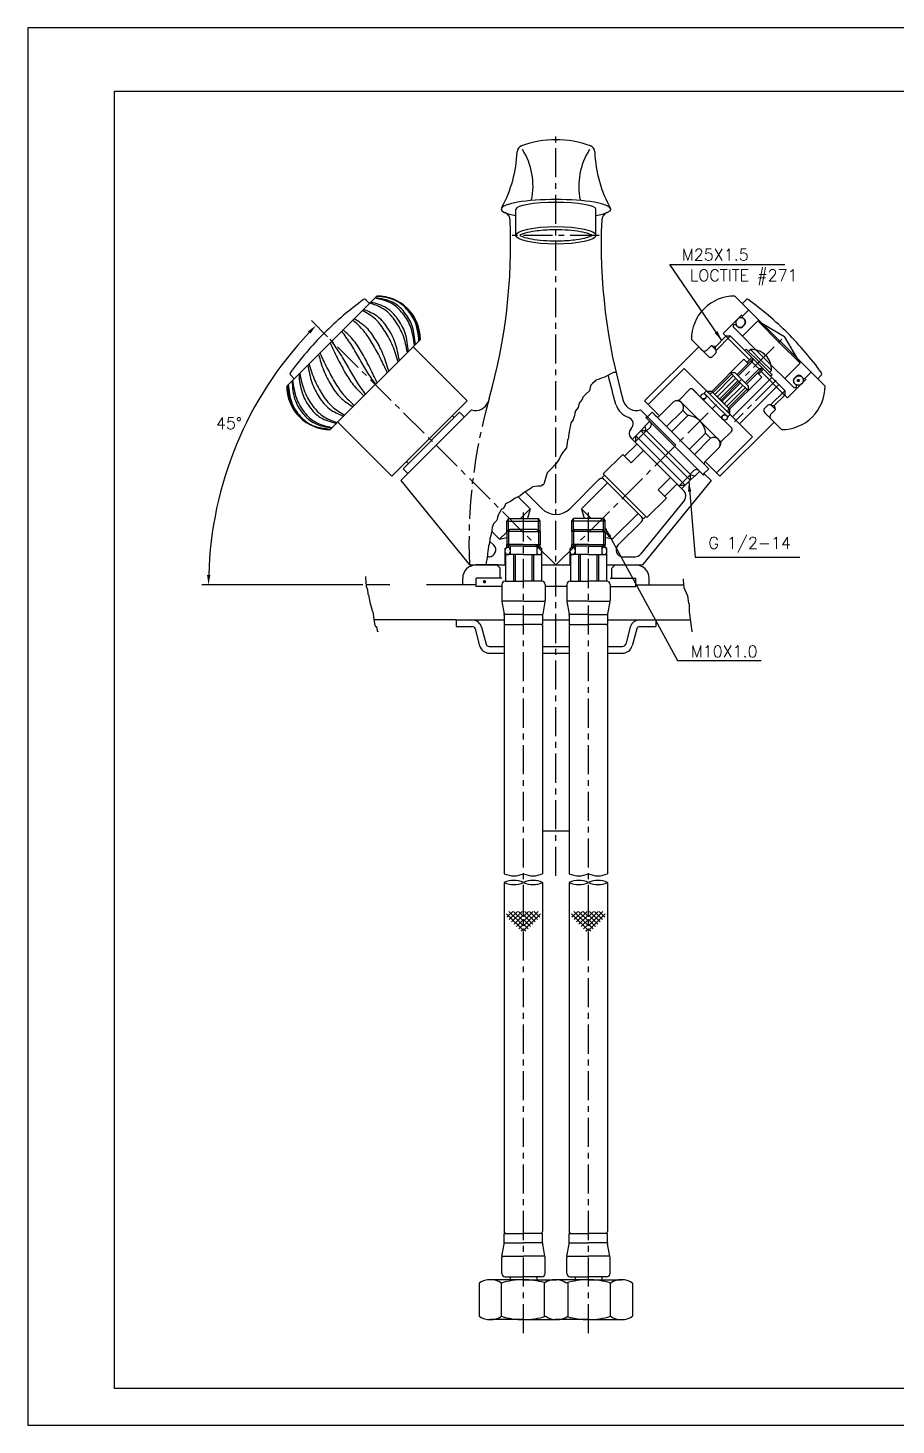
# Model space of a CAD drawing. Extents: x -3878 to -3284, y -1718 to -1298.
# Drawn here: x -3877.8 to -3617.1, y -1717.8 to -1297.8 of the extents above; entities that cross this region are included whole.
import ezdxf
from ezdxf.enums import TextEntityAlignment as Align

# ---------------------------------------------------------------- set-up
doc = ezdxf.new("R2010")
doc.units = 0
doc.header["$LTSCALE"] = 7
doc.linetypes.add('CENTER', pattern=[2, 1.25, -0.25, 0.25, -0.25])
doc.layers.get('0').update_dxf_attribs({"color": 2, "linetype": 'CONTINUOUS'})
for name, color, linetype in [('CL', 1, 'CENTER'), ('D', 2, 'CONTINUOUS'), ('DWG', 7, 'CONTINUOUS'), ('TXT', 4, 'CONTINUOUS')]:
    doc.layers.add(name, color=color, linetype=linetype)
doc.styles.add('GHS', font='ROMANS.shx', dxfattribs={"bigfont": 'GHS.shx'})
doc.styles.add('ROMANS', font='romans', dxfattribs={"bigfont": 'GHS.shx'})
doc.dimstyles.get("Standard").update_dxf_attribs({"dimtxt": 0.18, "dimasz": 0.18, "dimexe": 0.18, "dimexo": 0.0625, "dimgap": 0.09, "dimtad": 0, "dimtih": 1, "dimtoh": 1, "dimdec": 4, "dimzin": 0, "dimdsep": 46, "dimtxsty": 'Standard', "dimcen": 0.09, "dimadec": 0, "dimazin": 0, "dimtfac": 1, "dimtdec": 4, "dimtofl": 0, "dimtmove": 0, "dimatfit": 3, "dimfxl": 0, "dimtolj": 1, "dimtzin": 0, "dimarcsym": 0})

# ---------------------------------------------------------------- blocks, each defined once
blk = doc.blocks.new('BORDER')
for p, q in [((1, 1), (0, 1)), ((0, 1), (0, 0)), ((0, 0), (1, 0))]:
    blk.add_line(p, q)

msp = doc.modelspace()

# ---------------------------------------------------------------- linework, layer by layer
for p, q in [((-3667.53, -1391.12), (-3661.1, -1397.55)), ((-3666.76, -1390.48), (-3650.49, -1406.74)), ((-3657.56, -1401.09), (-3651.13, -1407.52))]:
    msp.add_line(p, q)
at = {"color": 1}
for p, q in [((-3663.26, -1390.38), (-3663.12, -1390.38)), ((-3652.19, -1405.05), (-3652.19, -1404.91))]:
    msp.add_line(p, q, dxfattribs=at)
at = {"color": 2}
for p, q in [((-3734.06, -1564.04), (-3728.98, -1569.12)), ((-3733.94, -1565.09), (-3732.19, -1563.34)), ((-3733.35, -1563.34), (-3728.98, -1567.71)), ((-3733.23, -1565.8), (-3730.78, -1563.34)), ((-3732.53, -1566.5), (-3729.36, -1563.34)), ((-3731.94, -1563.34), (-3728.98, -1566.29)), ((-3731.82, -1567.21), (-3728.98, -1564.37)), ((-3731.11, -1567.92), (-3728.98, -1565.79)), ((-3730.52, -1563.34), (-3728.98, -1564.88)), ((-3729.11, -1563.34), (-3728.98, -1563.47)), ((-3728.85, -1563.34), (-3728.98, -1563.47)), ((-3726.03, -1563.34), (-3728.98, -1566.29)), ((-3727.44, -1563.34), (-3728.98, -1564.88)), ((-3724.61, -1563.34), (-3728.98, -1567.71)), ((-3723.9, -1564.04), (-3728.98, -1569.12)), ((-3726.15, -1567.21), (-3728.98, -1564.37)), ((-3726.85, -1567.92), (-3728.98, -1565.79)), ((-3725.44, -1566.5), (-3728.6, -1563.34)), ((-3724.73, -1565.8), (-3727.19, -1563.34)), ((-3724.02, -1565.09), (-3725.78, -1563.34)), ((-3714.56, -1564.04), (-3709.48, -1569.12)), ((-3714.44, -1565.09), (-3712.69, -1563.34)), ((-3713.85, -1563.34), (-3709.48, -1567.71)), ((-3713.73, -1565.8), (-3711.28, -1563.34)), ((-3713.03, -1566.5), (-3709.86, -1563.34)), ((-3712.44, -1563.34), (-3709.48, -1566.29)), ((-3712.32, -1567.21), (-3709.48, -1564.37)), ((-3711.61, -1567.92), (-3709.48, -1565.79)), ((-3711.02, -1563.34), (-3709.48, -1564.88)), ((-3709.61, -1563.34), (-3709.48, -1563.47)), ((-3709.35, -1563.34), (-3709.48, -1563.47)), ((-3706.53, -1563.34), (-3709.48, -1566.29)), ((-3707.94, -1563.34), (-3709.48, -1564.88)), ((-3705.11, -1563.34), (-3709.48, -1567.71)), ((-3704.4, -1564.04), (-3709.48, -1569.12)), ((-3706.65, -1567.21), (-3709.48, -1564.37)), ((-3707.35, -1567.92), (-3709.48, -1565.79)), ((-3705.94, -1566.5), (-3709.1, -1563.34)), ((-3705.23, -1565.8), (-3707.69, -1563.34)), ((-3704.52, -1565.09), (-3706.28, -1563.34)), ((-3730.41, -1568.62), (-3728.98, -1567.2)), ((-3729.7, -1569.33), (-3728.98, -1568.62)), ((-3728.99, -1570.04), (-3728.98, -1570.03)), ((-3727.56, -1568.62), (-3728.98, -1567.2)), ((-3728.27, -1569.33), (-3728.98, -1568.62)), ((-3728.97, -1570.04), (-3728.98, -1570.03)), ((-3710.91, -1568.62), (-3709.48, -1567.2)), ((-3710.2, -1569.33), (-3709.48, -1568.62)), ((-3709.49, -1570.04), (-3709.48, -1570.03)), ((-3708.06, -1568.62), (-3709.48, -1567.2)), ((-3708.77, -1569.33), (-3709.48, -1568.62)), ((-3709.47, -1570.04), (-3709.48, -1570.03))]:
    msp.add_line(p, q, dxfattribs=at)
at = {"color": 7, "linetype": 'Continuous'}
for p, q in [((-3735.62, -1685.08), (-3735.62, -1675.08)), ((-3702.84, -1685.08), (-3702.84, -1675.08))]:
    msp.add_line(p, q, dxfattribs=at)
at = {"color": 2, "linetype": 'Continuous'}
for centre, start, end in [((-3731.86, -1545.87), 244.9506, 295.0494), ((-3726.11, -1545.87), 244.9506, 295.0494), ((-3712.36, -1545.87), 244.9506, 295.0494), ((-3706.61, -1545.87), 244.9506, 295.0494), ((-3731.86, -1560.82), 64.9506, 115.0494), ((-3731.86, -1548.52), 244.9506, 295.0494), ((-3726.11, -1560.82), 64.9506, 115.0494), ((-3726.11, -1548.52), 244.9506, 295.0494), ((-3712.36, -1560.82), 64.9506, 115.0494), ((-3712.36, -1548.52), 244.9506, 295.0494), ((-3706.61, -1560.82), 64.9506, 115.0494), ((-3706.61, -1548.52), 244.9506, 295.0494)]:
    msp.add_arc(centre, 6.79, start, end, dxfattribs=at)
at = {"color": 7, "linetype": 'Continuous'}
for centre, radius, start, end in [((-3738.94, -1680.09), 6.01, 56.4726, 123.5274), ((-3728.98, -1696.62), 22.54, 90, 107.1302), ((-3728.98, -1696.62), 22.54, 73.9799, 90), ((-3719.44, -1680.09), 6.01, 56.4726, 123.5274), ((-3709.48, -1696.62), 22.54, 90, 107.1302), ((-3709.48, -1696.62), 22.54, 72.8698, 90), ((-3699.52, -1680.09), 6.01, 56.4726, 123.5274), ((-3738.94, -1680.07), 6.01, 236.4726, 303.5274), ((-3728.98, -1663.54), 22.54, 252.8698, 270), ((-3728.98, -1663.54), 22.54, 270, 287.1302), ((-3719.02, -1680.07), 6.01, 236.4726, 303.5274), ((-3709.48, -1663.54), 22.54, 253.9799, 270), ((-3709.48, -1663.54), 22.54, 270, 287.1302), ((-3699.52, -1680.07), 6.01, 236.4726, 303.5274)]:
    msp.add_arc(centre, radius, start, end, dxfattribs=at)
at = {"layer": 'CL'}
for p, q in [((-3719.23, -1552.68), (-3719.23, -1330.11)), ((-3706.25, -1360.12), (-3732.34, -1360.12)), ((-3719.23, -1459.22), (-3787.12, -1391.33)), ((-3719.23, -1459.22), (-3651.34, -1391.33)), ((-3653.04, -1403.64), (-3665.6, -1416.2)), ((-3693.73, -1418.87), (-3692.49, -1417.63)), ((-3696.31, -1421.45), (-3695.22, -1420.35)), ((-3681.46, -1436.3), (-3680.37, -1435.2)), ((-3678.88, -1433.72), (-3677.64, -1432.48)), ((-3728.98, -1690.15), (-3728.98, -1442.9)), ((-3709.48, -1690.15), (-3709.48, -1442.9)), ((-3733.98, -1449.16), (-3733.98, -1446.08)), ((-3723.98, -1449.16), (-3723.98, -1446.08)), ((-3714.48, -1449.16), (-3714.48, -1446.08)), ((-3704.48, -1449.16), (-3704.48, -1446.08)), ((-3733.98, -1453.93), (-3733.98, -1453.08)), ((-3723.98, -1453.93), (-3723.98, -1453.08)), ((-3714.48, -1453.93), (-3714.48, -1453.08)), ((-3704.48, -1453.93), (-3704.48, -1453.08))]:
    msp.add_line(p, q, dxfattribs=at)
msp.add_arc((-3585.36, -1452.8), 160, 164.1603, 182.2997, dxfattribs=at)
at = {"layer": 'D'}
for p, q in [((-3787.83, -1390.62), (-3792.68, -1385.77)), ((-3666.9, -1390.48), (-3671.13, -1394.71)), ((-3660.3, -1398.16), (-3664.49, -1402.36)), ((-3660.04, -1397.2), (-3660.3, -1398.16)), ((-3672.02, -1407.41), (-3666.44, -1401.83)), ((-3671.52, -1407.92), (-3665.94, -1402.33)), ((-3658.18, -1400.28), (-3662.37, -1404.48)), ((-3657.21, -1400.03), (-3658.18, -1400.28)), ((-3670.82, -1408.62), (-3665.23, -1403.04)), ((-3670.06, -1409.38), (-3664.48, -1403.79)), ((-3669.39, -1410.05), (-3663.81, -1404.46)), ((-3668.64, -1410.8), (-3663.05, -1405.22)), ((-3667.93, -1411.51), (-3662.35, -1405.92)), ((-3667.43, -1412.01), (-3661.84, -1406.42)), ((-3650.49, -1406.88), (-3654.72, -1411.12)), ((-3695.22, -1421.98), (-3692.11, -1418.87)), ((-3682, -1435.2), (-3678.88, -1432.09)), ((-3733.48, -1445.22), (-3733.98, -1446.08)), ((-3733.48, -1448.87), (-3733.48, -1453.33)), ((-3723.98, -1446.08), (-3724.48, -1445.22)), ((-3724.48, -1448.87), (-3724.48, -1453.33)), ((-3714.48, -1446.08), (-3713.98, -1445.22)), ((-3713.98, -1448.87), (-3713.98, -1453.33)), ((-3704.98, -1445.22), (-3704.48, -1446.08)), ((-3704.98, -1448.87), (-3704.98, -1453.33)), ((-3777.28, -1465.22), (-3825.59, -1465.22)), ((-3769.1, -1465.22), (-3776.28, -1465.22)), ((-3747.23, -1465.22), (-3758.12, -1465.22)), ((-3691.23, -1465.22), (-3680.88, -1465.22)), ((-3749.23, -1475.72), (-3773.93, -1475.72)), ((-3689.23, -1475.72), (-3678.87, -1475.72))]:
    msp.add_line(p, q, dxfattribs=at)
for points in [[(-3701.2, -1401.31), (-3701.92, -1401.4), (-3704.82, -1402.85), (-3705.55, -1403.1), (-3706.28, -1403.34), (-3706.52, -1403.46), (-3707.24, -1403.7), (-3707.49, -1403.94), (-3708.21, -1404.67), (-3708.45, -1404.91), (-3708.7, -1405.15), (-3708.94, -1405.88), (-3709.18, -1406.84), (-3710.15, -1407.81), (-3711.12, -1408.78), (-3711.36, -1409.51), (-3712.09, -1410.23), (-3712.33, -1410.96), (-3712.57, -1411.92), (-3713.3, -1412.89), (-3713.54, -1413.62), (-3713.66, -1414.34), (-3713.78, -1414.58), (-3713.9, -1415.31), (-3714.02, -1415.43), (-3714.02, -1415.55), (-3714.75, -1416.52), (-3714.99, -1417.73), (-3715.11, -1418.46), (-3715.23, -1419.42), (-3715.35, -1419.66), (-3715.47, -1420.63), (-3715.59, -1421.36), (-3715.72, -1421.6), (-3715.84, -1422.57), (-3716.08, -1424.02), (-3716.81, -1424.99), (-3717.53, -1425.95), (-3718.26, -1427.41), (-3719.23, -1428.86), (-3720.68, -1430.31), (-3721.89, -1431.52), (-3722.13, -1432.48), (-3722.37, -1433.21), (-3722.61, -1433.94), (-3722.86, -1434.9), (-3723.1, -1435.15), (-3723.34, -1435.15), (-3723.58, -1435.39), (-3723.82, -1435.51), (-3724.79, -1435.51), (-3725.52, -1435.63), (-3726.24, -1435.75), (-3726.37, -1435.87), (-3726.61, -1435.99), (-3727.58, -1436.72), (-3728.79, -1437.44), (-3730, -1438.41), (-3731.45, -1439.14), (-3732.9, -1440.1), (-3734.35, -1440.83), (-3734.59, -1441.56), (-3734.72, -1441.56), (-3734.96, -1442.28), (-3735.68, -1442.52), (-3735.93, -1443.25), (-3736.17, -1443.49), (-3736.29, -1443.73), (-3736.41, -1443.85), (-3736.65, -1444.58), (-3736.77, -1444.82), (-3736.89, -1445.55), (-3737.02, -1445.79), (-3737.14, -1445.91), (-3737.26, -1446.15), (-3737.5, -1446.39), (-3737.74, -1446.64), (-3737.86, -1446.76), (-3737.98, -1446.88), (-3738.1, -1447.12), (-3738.35, -1447.84), (-3738.47, -1448.81), (-3738.59, -1449.54), (-3738.71, -1449.66), (-3738.83, -1450.38), (-3739.07, -1451.35), (-3739.19, -1452.32), (-3739.31, -1453.05), (-3739.31, -1453.17), (-3739.44, -1453.41), (-3739.44, -1453.65), (-3739.68, -1455.1), (-3739.8, -1455.83), (-3739.92, -1457.04), (-3740.16, -1458.49), (-3740.16, -1458.73), (-3740.28, -1458.97), (-3740.28, -1459.22)], [(-3776.43, -1462.67), (-3776.43, -1463.03), (-3776.25, -1465.6), (-3775.88, -1466.7), (-3775.7, -1467.79), (-3775.7, -1467.98), (-3775.52, -1468.16), (-3775.15, -1470.36), (-3774.78, -1471.82), (-3774.42, -1472.92), (-3774.23, -1473.28), (-3774.05, -1474.75), (-3773.87, -1476.21), (-3773.68, -1477.31), (-3773.5, -1477.49), (-3773.13, -1477.86), (-3772.95, -1478.96), (-3772.95, -1479.14), (-3772.77, -1479.14), (-3772.77, -1479.32)], [(-3681.01, -1463.4), (-3681.01, -1463.77), (-3680.82, -1465.96), (-3679.72, -1468.53), (-3679.36, -1470.72), (-3679.17, -1470.91), (-3679.17, -1473.28), (-3678.99, -1474.75), (-3678.62, -1477.68), (-3678.44, -1479.14), (-3678.44, -1479.32)]]:
    msp.add_lwpolyline(points, dxfattribs=at)
at = {"layer": 'D', "const_width": 0.5}
for points in [[(-3646.69, -1403.76, 1), (-3646.19, -1403.76, 1)], [(-3740.95, -1464.25, 1), (-3740.45, -1464.25, 1)]]:
    msp.add_lwpolyline(points, format="xyb", close=True, dxfattribs=at)
at = {"layer": 'D'}
msp.add_arc((-3713.23, -1465.22), 110.36, 136.5575, 178.4425, dxfattribs=at)
for points in [[(-3793.72, -1388.98), (-3793, -1389.68), (-3791.27, -1387.18)], [(-3823.05, -1462.23), (-3824.05, -1462.21), (-3823.59, -1465.22)]]:
    msp.add_solid(points, dxfattribs=at)
at = {"layer": 'DWG'}
for p, q in [((-3731.23, -1360.12), (-3731.23, -1352.22)), ((-3707.23, -1360.12), (-3707.23, -1352.22)), ((-3800.09, -1405.42), (-3773.03, -1378.36)), ((-3776.36, -1379.47), (-3775.24, -1380.58)), ((-3776.36, -1379.47), (-3775.24, -1380.58)), ((-3638.38, -1405.42), (-3665.44, -1378.36)), ((-3662.11, -1379.47), (-3663.22, -1380.58)), ((-3662.11, -1379.47), (-3663.22, -1380.58)), ((-3663.33, -1384.01), (-3668.98, -1389.67)), ((-3658.59, -1385.85), (-3663.19, -1390.45)), ((-3661.25, -1382.49), (-3663.15, -1384.4)), ((-3663.15, -1384.83), (-3663.15, -1384.4)), ((-3662.48, -1385.5), (-3663.15, -1384.83)), ((-3658.59, -1385.85), (-3650.52, -1390.51)), ((-3652.23, -1392.22), (-3658.59, -1385.85)), ((-3667.53, -1391.12), (-3668.98, -1389.67)), ((-3665.7, -1386.95), (-3665.98, -1387.23)), ((-3665.98, -1387.23), (-3665.98, -1387.66)), ((-3656.83, -1396.81), (-3665.98, -1387.66)), ((-3665.7, -1386.95), (-3665.28, -1386.95)), ((-3664.6, -1387.62), (-3665.28, -1386.95)), ((-3662.48, -1386.91), (-3663.19, -1387.62)), ((-3787.01, -1418.51), (-3759.95, -1391.45)), ((-3762.16, -1393.66), (-3745.9, -1409.92)), ((-3676.3, -1393.66), (-3692.57, -1409.92)), ((-3673.47, -1396.49), (-3678.52, -1391.45)), ((-3676.3, -1393.66), (-3678.49, -1391.47)), ((-3675.35, -1394.62), (-3676.3, -1393.66)), ((-3672.52, -1393.2), (-3673.93, -1394.62)), ((-3672.52, -1393.2), (-3671.24, -1393.55)), ((-3671.17, -1394.55), (-3672.52, -1393.2)), ((-3668.17, -1390.48), (-3671.4, -1393.71)), ((-3671.13, -1394.71), (-3671.4, -1393.71)), ((-3666.76, -1390.48), (-3668.17, -1390.48)), ((-3662.09, -1394.3), (-3662.51, -1394.72)), ((-3658.2, -1398.19), (-3662.09, -1394.3)), ((-3652.23, -1392.22), (-3645.87, -1398.58)), ((-3645.87, -1398.58), (-3650.52, -1390.51)), ((-3662.73, -1397.34), (-3672.41, -1407.03)), ((-3671.35, -1395.78), (-3672.06, -1396.49)), ((-3660.04, -1397.2), (-3664.85, -1402.01)), ((-3662.73, -1397.34), (-3661.45, -1398.61)), ((-3660.39, -1396.84), (-3661.81, -1398.26)), ((-3660.82, -1394.44), (-3661.38, -1395)), ((-3657.64, -1397.62), (-3660.82, -1394.44)), ((-3659.24, -1399.22), (-3660.65, -1397.81)), ((-3658.2, -1398.19), (-3654.31, -1402.08)), ((-3657.64, -1397.62), (-3654.45, -1400.8)), ((-3656.83, -1396.81), (-3647.67, -1405.97)), ((-3645.87, -1398.58), (-3650.46, -1403.18)), ((-3798.98, -1402.09), (-3797.87, -1403.21)), ((-3680.69, -1400.17), (-3691.51, -1410.99)), ((-3680.69, -1400.17), (-3660.18, -1420.67)), ((-3657.35, -1402.71), (-3667.04, -1412.4)), ((-3666.83, -1401.44), (-3664.14, -1404.13)), ((-3665.41, -1401.44), (-3666.83, -1401.44)), ((-3665.41, -1401.44), (-3661.45, -1405.4)), ((-3657.21, -1400.03), (-3662.02, -1404.83)), ((-3659.24, -1399.22), (-3657.82, -1400.64)), ((-3657.35, -1402.71), (-3658.63, -1401.44)), ((-3656.86, -1400.38), (-3658.27, -1401.79)), ((-3654.45, -1400.8), (-3655.02, -1401.37)), ((-3654.31, -1402.08), (-3654.74, -1402.5)), ((-3646.93, -1402.47), (-3647.63, -1403.18)), ((-3645.51, -1402.47), (-3644.84, -1403.14)), ((-3642.51, -1401.23), (-3644.42, -1403.14)), ((-3639.48, -1402.09), (-3640.59, -1403.21)), ((-3679.07, -1406.45), (-3682.25, -1409.63)), ((-3675.6, -1408.94), (-3678.14, -1406.39)), ((-3678.08, -1406.45), (-3672.27, -1412.26)), ((-3675.95, -1408.58), (-3678.07, -1406.46)), ((-3674.68, -1407.59), (-3673.97, -1406.88)), ((-3654.38, -1402.85), (-3666.19, -1414.66)), ((-3661.45, -1406.81), (-3664.14, -1404.13)), ((-3652.26, -1404.98), (-3664.07, -1416.78)), ((-3661.45, -1405.4), (-3661.45, -1406.81)), ((-3650.49, -1406.74), (-3650.49, -1408.16)), ((-3644.02, -1403.31), (-3649.68, -1408.97)), ((-3647.24, -1405.97), (-3647.67, -1405.97)), ((-3647.63, -1404.59), (-3646.96, -1405.26)), ((-3646.96, -1405.69), (-3647.24, -1405.97)), ((-3646.96, -1405.69), (-3646.96, -1405.26)), ((-3644.84, -1403.14), (-3644.42, -1403.14)), ((-3745.9, -1409.92), (-3768.53, -1432.55)), ((-3688.15, -1414.34), (-3692.57, -1409.92)), ((-3683.83, -1410.03), (-3688.36, -1414.56)), ((-3682.25, -1409.63), (-3683.31, -1409.84)), ((-3682.25, -1409.63), (-3669.65, -1422.24)), ((-3673.76, -1408.51), (-3674.89, -1409.64)), ((-3671.14, -1411.13), (-3674.68, -1407.59)), ((-3672.41, -1407.03), (-3673.83, -1407.03)), ((-3672.41, -1407.03), (-3667.04, -1412.4)), ((-3672.41, -1407.03), (-3669.73, -1409.71)), ((-3671.14, -1411.13), (-3667.61, -1414.66)), ((-3667.04, -1412.4), (-3669.73, -1409.71)), ((-3654.72, -1411.12), (-3653.72, -1411.38)), ((-3654.56, -1411.16), (-3653.22, -1412.51)), ((-3650.49, -1408.16), (-3653.72, -1411.38)), ((-3651.13, -1407.52), (-3649.68, -1408.97)), ((-3765.84, -1433.83), (-3744.63, -1412.61)), ((-3748.16, -1413.32), (-3765.13, -1430.29)), ((-3750.32, -1414.34), (-3749.75, -1414.91)), ((-3748.16, -1413.32), (-3746.75, -1414.73)), ((-3683.23, -1423.22), (-3693.84, -1412.61)), ((-3692.25, -1414.91), (-3691.89, -1414.56)), ((-3674.92, -1432.23), (-3692.25, -1414.91)), ((-3690.3, -1413.32), (-3692.07, -1415.09)), ((-3690.3, -1413.32), (-3673.33, -1430.29)), ((-3689.07, -1414.56), (-3690.3, -1413.32)), ((-3681.12, -1412.73), (-3686, -1417.62)), ((-3679.59, -1414.27), (-3684.47, -1419.15)), ((-3681.12, -1412.73), (-3679.59, -1414.27)), ((-3666.4, -1418.13), (-3672.27, -1412.26)), ((-3668.52, -1413.74), (-3669.66, -1414.87)), ((-3667.61, -1414.66), (-3666.9, -1413.96)), ((-3667.04, -1412.4), (-3667.04, -1413.81)), ((-3655.8, -1411.34), (-3656.5, -1412.05)), ((-3651.46, -1418.51), (-3656.5, -1413.46)), ((-3656.5, -1413.46), (-3653.68, -1416.29)), ((-3653.22, -1412.51), (-3654.63, -1413.92)), ((-3653.22, -1412.51), (-3653.56, -1411.22)), ((-3784.79, -1416.29), (-3768.53, -1432.55)), ((-3696.67, -1418.27), (-3696.6, -1418.2)), ((-3693.73, -1418.87), (-3695.22, -1420.35)), ((-3693.73, -1418.87), (-3678.88, -1433.72)), ((-3691.97, -1418.87), (-3693.73, -1418.87)), ((-3692.53, -1417.46), (-3691.12, -1416.04)), ((-3692.53, -1417.46), (-3692.17, -1418.94)), ((-3690.83, -1417.74), (-3691.97, -1418.87)), ((-3691.97, -1418.87), (-3678.88, -1431.95)), ((-3674.28, -1419.57), (-3679.17, -1424.46)), ((-3672.75, -1421.11), (-3674.28, -1419.57)), ((-3653.68, -1416.29), (-3669.94, -1432.55)), ((-3666.47, -1419.06), (-3669.65, -1422.24)), ((-3694.9, -1422.87), (-3698.58, -1426.54)), ((-3680.75, -1437.02), (-3696.67, -1421.1)), ((-3695.5, -1422.26), (-3695.22, -1421.98)), ((-3695.22, -1420.35), (-3680.37, -1435.2)), ((-3695.22, -1422.12), (-3695.22, -1420.35)), ((-3672.75, -1421.11), (-3677.63, -1425.99)), ((-3660.18, -1420.67), (-3671, -1431.49)), ((-3669.65, -1422.24), (-3669.86, -1423.29)), ((-3699.12, -1425.99), (-3704.99, -1431.86)), ((-3699.12, -1425.99), (-3696.65, -1428.47)), ((-3692.97, -1424.79), (-3696.65, -1428.47)), ((-3670.04, -1423.81), (-3674.57, -1428.35)), ((-3765.13, -1430.29), (-3763.72, -1431.7)), ((-3764.11, -1428.13), (-3763.54, -1428.7)), ((-3704.99, -1431.86), (-3691.88, -1444.98)), ((-3677.47, -1432.52), (-3678.95, -1432.16)), ((-3677.75, -1430.82), (-3678.88, -1431.95)), ((-3677.75, -1430.82), (-3678.88, -1431.95)), ((-3678.88, -1431.95), (-3678.88, -1433.72)), ((-3677.47, -1432.52), (-3676.06, -1431.1)), ((-3673.33, -1430.29), (-3675.1, -1432.06)), ((-3674.92, -1432.23), (-3674.57, -1431.88)), ((-3672.63, -1433.83), (-3674.75, -1431.7)), ((-3674.57, -1429.05), (-3673.33, -1430.29)), ((-3674.36, -1428.13), (-3669.94, -1432.55)), ((-3765.84, -1433.83), (-3745.23, -1459.22)), ((-3714.99, -1442.25), (-3706.21, -1433.47)), ((-3711.52, -1442.31), (-3703.74, -1434.53)), ((-3704.64, -1432.22), (-3705.35, -1432.92)), ((-3692.94, -1445.33), (-3705.35, -1432.92)), ((-3672.63, -1433.83), (-3693.23, -1459.22)), ((-3684.81, -1432.96), (-3688.48, -1436.64)), ((-3682.88, -1434.89), (-3686.56, -1438.56)), ((-3682.28, -1435.49), (-3682, -1435.2)), ((-3682, -1435.2), (-3680.37, -1435.2)), ((-3680.37, -1435.2), (-3678.88, -1433.72)), ((-3726.95, -1442.31), (-3730.56, -1438.69)), ((-3723.48, -1442.25), (-3728.47, -1437.25)), ((-3680.61, -1439.69), (-3693.82, -1455.98)), ((-3686.01, -1439.11), (-3691.88, -1444.98)), ((-3686.01, -1439.11), (-3688.48, -1436.64)), ((-3729.86, -1445.22), (-3726.95, -1442.31)), ((-3726.95, -1442.31), (-3727.73, -1445.22)), ((-3708.61, -1445.22), (-3711.52, -1442.31)), ((-3711.52, -1442.31), (-3710.74, -1445.22)), ((-3702.32, -1451.5), (-3694.55, -1443.72)), ((-3692.23, -1444.63), (-3692.94, -1445.33)), ((-3733.98, -1446.08), (-3723.98, -1446.08)), ((-3733.48, -1445.22), (-3724.48, -1445.22)), ((-3733.48, -1448.87), (-3733.48, -1445.22)), ((-3724.98, -1448.58), (-3732.98, -1448.58)), ((-3724.48, -1448.87), (-3724.48, -1445.22)), ((-3704.48, -1446.08), (-3714.48, -1446.08)), ((-3704.98, -1445.22), (-3713.98, -1445.22)), ((-3713.98, -1448.87), (-3713.98, -1445.22)), ((-3713.48, -1448.58), (-3705.48, -1448.58)), ((-3704.98, -1448.87), (-3704.98, -1445.22)), ((-3700.59, -1453.3), (-3693.49, -1446.2)), ((-3737.87, -1453.3), (-3739.16, -1452.02)), ((-3736.14, -1451.5), (-3738.52, -1449.12)), ((-3736.14, -1451.5), (-3733.98, -1449.34)), ((-3736.14, -1451.5), (-3733.98, -1450.92)), ((-3702.32, -1451.5), (-3704.48, -1449.34)), ((-3702.32, -1451.5), (-3704.48, -1450.92)), ((-3739.29, -1456.72), (-3739.89, -1456.72)), ((-3734.48, -1454.22), (-3733.48, -1453.64)), ((-3734.48, -1459.22), (-3734.48, -1454.22)), ((-3733.48, -1453.64), (-3733.48, -1453.33)), ((-3724.48, -1453.64), (-3724.48, -1453.33)), ((-3724.48, -1453.64), (-3723.48, -1454.22)), ((-3723.48, -1459.22), (-3723.48, -1454.22)), ((-3713.98, -1453.64), (-3714.98, -1454.22)), ((-3714.98, -1459.22), (-3714.98, -1454.22)), ((-3713.98, -1453.64), (-3713.98, -1453.33)), ((-3704.98, -1453.64), (-3704.98, -1453.33)), ((-3703.98, -1454.22), (-3704.98, -1453.64)), ((-3703.98, -1459.22), (-3703.98, -1454.22)), ((-3699.18, -1456.72), (-3695.38, -1456.72)), ((-3745.23, -1459.22), (-3734.38, -1459.22)), ((-3736.73, -1459.22), (-3743.23, -1459.22)), ((-3735.98, -1460.22), (-3736.98, -1459.22)), ((-3735.98, -1463.22), (-3735.98, -1460.22)), ((-3723.58, -1459.22), (-3719.23, -1459.22)), ((-3719.23, -1459.22), (-3714.88, -1459.22)), ((-3704.08, -1459.22), (-3693.23, -1459.22)), ((-3702.48, -1460.22), (-3701.48, -1459.22)), ((-3702.48, -1463.22), (-3702.48, -1460.22)), ((-3701.73, -1459.22), (-3695.23, -1459.22)), ((-3747.23, -1465.22), (-3747.23, -1463.22)), ((-3743.23, -1465.22), (-3747.23, -1465.22)), ((-3735.48, -1463.22), (-3743.23, -1463.22)), ((-3743.23, -1465.72), (-3743.23, -1463.22)), ((-3735.48, -1465.72), (-3743.23, -1465.72)), ((-3715.98, -1465.72), (-3722.48, -1465.72)), ((-3702.98, -1463.22), (-3695.23, -1463.22)), ((-3702.98, -1465.72), (-3695.23, -1465.72)), ((-3695.23, -1465.72), (-3695.23, -1463.22)), ((-3695.23, -1465.22), (-3691.23, -1465.22)), ((-3691.23, -1465.22), (-3691.23, -1463.22)), ((-3749.23, -1475.72), (-3734.73, -1475.72)), ((-3749.23, -1475.72), (-3749.23, -1477.72)), ((-3749.23, -1477.72), (-3744.46, -1477.72)), ((-3741.57, -1477.94), (-3740.22, -1482.98)), ((-3734.38, -1477.08), (-3734.73, -1477.44)), ((-3723.58, -1477.08), (-3723.23, -1477.44)), ((-3723.23, -1475.72), (-3715.23, -1475.72)), ((-3714.88, -1477.08), (-3715.23, -1477.44)), ((-3704.08, -1477.08), (-3703.73, -1477.44)), ((-3703.73, -1475.72), (-3689.23, -1475.72)), ((-3696.9, -1477.94), (-3698.25, -1482.98)), ((-3694, -1477.72), (-3689.23, -1477.72)), ((-3689.23, -1475.72), (-3689.23, -1477.72)), ((-3743.5, -1478.46), (-3742.15, -1483.5)), ((-3694.97, -1478.46), (-3696.32, -1483.5)), ((-3739.25, -1483.72), (-3734.73, -1483.72)), ((-3739.25, -1485.72), (-3734.73, -1485.72)), ((-3723.23, -1483.72), (-3715.23, -1483.72)), ((-3723.23, -1485.72), (-3715.23, -1485.72)), ((-3703.73, -1483.72), (-3699.21, -1483.72)), ((-3703.73, -1485.72), (-3699.21, -1485.72)), ((-3715.23, -1539.22), (-3723.23, -1539.22)), ((-3734.73, -1662.97), (-3728.98, -1662.97)), ((-3723.23, -1662.97), (-3728.98, -1662.97)), ((-3715.23, -1662.97), (-3709.48, -1662.97)), ((-3703.73, -1662.97), (-3709.48, -1662.97)), ((-3735.44, -1666.98), (-3728.98, -1666.98)), ((-3722.53, -1666.98), (-3728.98, -1666.98)), ((-3715.94, -1666.98), (-3709.48, -1666.98)), ((-3703.03, -1666.98), (-3709.48, -1666.98))]:
    msp.add_line(p, q, dxfattribs=at)
at = {"layer": 'DWG', "color": 7, "linetype": 'Continuous'}
for p, q in [((-3732.98, -1448.58), (-3733.98, -1449.16)), ((-3724.98, -1448.58), (-3723.98, -1449.16)), ((-3713.48, -1448.58), (-3714.48, -1449.16)), ((-3705.48, -1448.58), (-3704.48, -1449.16)), ((-3728.98, -1449.16), (-3733.98, -1449.16)), ((-3733.98, -1449.16), (-3733.98, -1453.08)), ((-3728.98, -1453.08), (-3733.98, -1453.08)), ((-3732.98, -1453.58), (-3733.98, -1453.08)), ((-3728.98, -1449.16), (-3723.98, -1449.16)), ((-3728.98, -1453.08), (-3723.98, -1453.08)), ((-3724.98, -1453.58), (-3723.98, -1453.08)), ((-3723.98, -1449.16), (-3723.98, -1453.08)), ((-3709.48, -1449.16), (-3714.48, -1449.16)), ((-3714.48, -1449.16), (-3714.48, -1453.08)), ((-3709.48, -1453.08), (-3714.48, -1453.08)), ((-3713.48, -1453.58), (-3714.48, -1453.08)), ((-3709.48, -1449.16), (-3704.48, -1449.16)), ((-3709.48, -1453.08), (-3704.48, -1453.08)), ((-3705.48, -1453.58), (-3704.48, -1453.08)), ((-3704.48, -1449.16), (-3704.48, -1453.08)), ((-3728.98, -1456.08), (-3734.38, -1456.08)), ((-3734.38, -1456.08), (-3734.38, -1464.08)), ((-3728.98, -1453.58), (-3732.98, -1453.58)), ((-3732.98, -1453.58), (-3732.98, -1456.08)), ((-3731.98, -1456.08), (-3731.98, -1464.08)), ((-3731.48, -1456.08), (-3731.48, -1464.08)), ((-3728.98, -1453.58), (-3724.98, -1453.58)), ((-3728.98, -1456.08), (-3723.58, -1456.08)), ((-3726.48, -1456.08), (-3726.48, -1464.08)), ((-3725.98, -1456.08), (-3725.98, -1464.08)), ((-3724.98, -1453.58), (-3724.98, -1456.08)), ((-3723.58, -1456.08), (-3723.58, -1464.08)), ((-3709.48, -1456.08), (-3714.88, -1456.08)), ((-3714.88, -1456.08), (-3714.88, -1464.08)), ((-3709.48, -1453.58), (-3713.48, -1453.58)), ((-3713.48, -1453.58), (-3713.48, -1456.08)), ((-3712.48, -1456.08), (-3712.48, -1464.08)), ((-3711.98, -1456.08), (-3711.98, -1464.08)), ((-3709.48, -1453.58), (-3705.48, -1453.58)), ((-3709.48, -1456.08), (-3704.08, -1456.08)), ((-3706.98, -1456.08), (-3706.98, -1464.08)), ((-3706.48, -1456.08), (-3706.48, -1464.08)), ((-3705.48, -1453.58), (-3705.48, -1456.08)), ((-3704.08, -1456.08), (-3704.08, -1464.08)), ((-3734.38, -1464.08), (-3728.98, -1464.08)), ((-3723.58, -1464.08), (-3728.98, -1464.08)), ((-3714.88, -1464.08), (-3709.48, -1464.08)), ((-3704.08, -1464.08), (-3709.48, -1464.08)), ((-3728.98, -1470.08), (-3735.47, -1470.08)), ((-3735.44, -1470.31), (-3734.78, -1473.86)), ((-3728.98, -1474.08), (-3734.74, -1474.08)), ((-3728.98, -1470.08), (-3722.49, -1470.08)), ((-3728.98, -1474.08), (-3723.22, -1474.08)), ((-3722.53, -1470.31), (-3723.19, -1473.86)), ((-3709.48, -1470.08), (-3715.97, -1470.08)), ((-3715.94, -1470.31), (-3715.28, -1473.86)), ((-3709.48, -1474.08), (-3715.24, -1474.08)), ((-3709.48, -1470.08), (-3702.99, -1470.08)), ((-3709.48, -1474.08), (-3703.72, -1474.08)), ((-3703.03, -1470.31), (-3703.69, -1473.86)), ((-3734.73, -1474.32), (-3734.73, -1477.08)), ((-3734.73, -1477.08), (-3728.98, -1477.08)), ((-3734.73, -1477.44), (-3734.73, -1552.02)), ((-3723.23, -1477.08), (-3728.98, -1477.08)), ((-3723.23, -1474.32), (-3723.23, -1477.08)), ((-3723.23, -1477.44), (-3723.23, -1552.02)), ((-3715.23, -1474.32), (-3715.23, -1477.08)), ((-3715.23, -1474.94), (-3715.23, -1477.08)), ((-3715.23, -1477.08), (-3709.48, -1477.08)), ((-3715.23, -1477.44), (-3715.23, -1552.02)), ((-3703.73, -1477.08), (-3709.48, -1477.08)), ((-3703.73, -1474.32), (-3703.73, -1477.08)), ((-3703.73, -1475.72), (-3703.73, -1477.08)), ((-3703.73, -1477.44), (-3703.73, -1552.02)), ((-3734.73, -1554.67), (-3734.73, -1659.61)), ((-3723.23, -1554.67), (-3723.23, -1659.61)), ((-3715.23, -1554.67), (-3715.23, -1659.61)), ((-3703.73, -1554.67), (-3703.73, -1659.61)), ((-3734.38, -1660.21), (-3734.73, -1659.61)), ((-3734.73, -1660.21), (-3728.98, -1660.21)), ((-3723.23, -1660.21), (-3728.98, -1660.21)), ((-3723.58, -1660.21), (-3723.23, -1659.61)), ((-3714.88, -1660.21), (-3715.23, -1659.61)), ((-3715.23, -1660.21), (-3709.48, -1660.21)), ((-3703.73, -1660.21), (-3709.48, -1660.21)), ((-3704.08, -1660.21), (-3703.73, -1659.61)), ((-3735.44, -1666.98), (-3734.78, -1663.44)), ((-3722.53, -1666.98), (-3723.19, -1663.44)), ((-3715.94, -1666.98), (-3715.28, -1663.44)), ((-3703.03, -1666.98), (-3703.69, -1663.44)), ((-3742.26, -1675.08), (-3742.26, -1685.08)), ((-3728.98, -1674.08), (-3738.94, -1674.08)), ((-3734.38, -1673.21), (-3728.98, -1673.21)), ((-3732.98, -1673.21), (-3732.98, -1674.08)), ((-3732.98, -1673.21), (-3732.98, -1674.08)), ((-3723.58, -1673.21), (-3728.98, -1673.21)), ((-3728.98, -1674.08), (-3719.02, -1674.08)), ((-3724.98, -1673.21), (-3724.98, -1674.08)), ((-3724.98, -1673.21), (-3724.98, -1674.08)), ((-3722.76, -1674.95), (-3722.76, -1685.08)), ((-3709.48, -1674.08), (-3719.44, -1674.08)), ((-3715.7, -1675.08), (-3715.7, -1685.2)), ((-3714.88, -1673.21), (-3709.48, -1673.21)), ((-3713.48, -1673.21), (-3713.48, -1674.08)), ((-3713.48, -1673.21), (-3713.48, -1674.08)), ((-3704.08, -1673.21), (-3709.48, -1673.21)), ((-3709.48, -1674.08), (-3699.52, -1674.08)), ((-3705.48, -1673.21), (-3705.48, -1674.08)), ((-3705.48, -1673.21), (-3705.48, -1674.08)), ((-3696.2, -1675.08), (-3696.2, -1685.08)), ((-3728.98, -1686.08), (-3738.94, -1686.08)), ((-3728.98, -1686.08), (-3719.02, -1686.08)), ((-3709.48, -1686.08), (-3719.44, -1686.08)), ((-3709.48, -1686.08), (-3699.52, -1686.08))]:
    msp.add_line(p, q, dxfattribs=at)
at = {"layer": 'DWG', "color": 7, "linetype": 'CENTER'}
for p, q in [((-3735.48, -1465.08), (-3735.48, -1469.85)), ((-3722.48, -1465.08), (-3722.48, -1469.85)), ((-3715.98, -1465.08), (-3715.98, -1469.85)), ((-3702.98, -1465.08), (-3702.98, -1469.85)), ((-3734.73, -1662.97), (-3734.73, -1660.21)), ((-3723.23, -1662.97), (-3723.23, -1660.21)), ((-3715.23, -1662.97), (-3715.23, -1660.21)), ((-3703.73, -1662.97), (-3703.73, -1660.21)), ((-3735.48, -1672.21), (-3735.48, -1667.44)), ((-3722.48, -1672.21), (-3722.48, -1667.44)), ((-3715.98, -1672.21), (-3715.98, -1667.44)), ((-3702.98, -1672.21), (-3702.98, -1667.44))]:
    msp.add_line(p, q, dxfattribs=at)
at = {"layer": 'DWG'}
for points in [[(-3662.72, -1385.26, 0.109002), (-3663.16, -1384.98, 0.102242), (-3663.7, -1384.9, 0.093939), (-3664.25, -1385.03, 0.088807), (-3664.73, -1385.37, 0.088807), (-3665.07, -1385.86, 0.093939), (-3665.2, -1386.4, 0.102242), (-3665.12, -1386.94, 0.109002), (-3664.84, -1387.38, 0.109002), (-3664.41, -1387.66, 0.102242), (-3663.86, -1387.74, 0.093939), (-3663.32, -1387.6, 0.088807), (-3662.84, -1387.27, 0.088807), (-3662.5, -1386.78, 0.093939), (-3662.36, -1386.24, 0.102242), (-3662.44, -1385.69, 0.109002)], [(-3645.27, -1402.71, -0.109002), (-3644.99, -1403.14, -0.102242), (-3644.91, -1403.69, -0.093939), (-3645.05, -1404.23, -0.088807), (-3645.39, -1404.72, -0.088807), (-3645.87, -1405.05, -0.093939), (-3646.41, -1405.19, -0.102242), (-3646.96, -1405.11, -0.109002), (-3647.39, -1404.83, -0.109002), (-3647.67, -1404.39, -0.102242), (-3647.75, -1403.85, -0.093939), (-3647.62, -1403.31, -0.088807), (-3647.28, -1402.82, -0.088807), (-3646.8, -1402.48, -0.093939), (-3646.25, -1402.35, -0.102242), (-3645.71, -1402.43, -0.109002)]]:
    msp.add_lwpolyline(points, format="xyb", close=True, dxfattribs=at)
for centre in [(-3674.89, -1408.51), (-3668.52, -1414.87)]:
    msp.add_circle(centre, 0.8, dxfattribs=at)
for centre, radius, start, end in [((-3719.23, -1361.38), 30, 90, 110.2037), ((-3719.23, -1361.38), 30, 69.7963, 90), ((-3768.9, -1333.62), 38.02, 331.6541, 357.8774), ((-3728.9, -1335.11), 2, 110.2037, 177.8774), ((-3746.44, -1345.25), 20.33, 347.9861, 32.5144), ((-3692.03, -1345.25), 20.33, 147.4856, 192.0139), ((-3709.56, -1335.11), 2, 2.1226, 69.7963), ((-3669.57, -1333.62), 38.02, 182.1226, 209.2787), ((-3902.83, -1362.73), 170, 344.1603, 2.4369), ((-3735.48, -1355.6), 2.5, 0, 66.9888), ((-3535.63, -1362.73), 170, 177.5631, 196.1946), ((-3702.98, -1355.6), 2.5, 113.0112, 180), ((-3718.81, -1459.64), 99.11, 125.9566, 135), ((-3776.71, -1379.82), 0.5, 45, 125.9566), ((-3772.95, -1391.36), 13, 359.6398, 90.3602), ((-3665.52, -1391.36), 13, 89.6398, 180.3602), ((-3661.75, -1379.82), 0.5, 54.0434, 135), ((-3719.66, -1459.64), 99.11, 45, 54.0434), ((-3663.19, -1386.21), 1, 315, 45), ((-3718.81, -1459.64), 99.11, 135, 144.0434), ((-3663.9, -1386.91), 1, 225, 315), ((-3719.66, -1459.64), 99.11, 35.9566, 45), ((-3674.64, -1393.91), 1, 225, 315), ((-3672.77, -1395.78), 1, 225, 315), ((-3672.06, -1395.08), 1, 315, 21.4218), ((-3660.51, -1400.49), 6.06, 45, 92.925), ((-3660.51, -1400.49), 6.06, 357.075, 45), ((-3798.63, -1401.74), 0.5, 144.0434, 225), ((-3535.63, -1362.73), 172.5, 193.2346, 196.1946), ((-3646.22, -1403.18), 1, 45, 135), ((-3639.83, -1401.74), 0.5, 315, 35.9566), ((-3787.09, -1405.51), 13, 179.6398, 270.3602), ((-3678.57, -1406.95), 0.7, 45, 135), ((-3651.38, -1405.51), 13, 269.6398, 0.3602), ((-3646.93, -1403.88), 1, 135, 225), ((-3743.38, -1408.81), 4, 251.8744, 340.7519), ((-3695.08, -1408.81), 6.5, 199.2481, 249.8197), ((-3695.08, -1408.81), 4, 199.2481, 288.1256), ((-3682.91, -1411.82), 2.01, 332.973, 117.027), ((-3672.91, -1406.53), 1, 225, 315), ((-3655.09, -1412.05), 1, 68.5782, 135), ((-3698.02, -1416.79), 2, 315, 69.8197), ((-3688.71, -1414.2), 0.5, 225, 315), ((-3680.01, -1420), 5.75, 45, 85.7379), ((-3666.54, -1412.89), 1, 135, 225), ((-3655.8, -1412.75), 1, 135, 225), ((-3653.92, -1414.63), 1, 135, 225), ((-3695.25, -1419.68), 2, 135, 225), ((-3691.54, -1417.03), 1, 315, 45), ((-3691.54, -1417.03), 1, 36.1844, 45), ((-3680.01, -1420), 5.75, 4.2621, 45), ((-3666.96, -1418.56), 0.7, 315, 45), ((-3671.83, -1422.9), 2.01, 332.973, 117.027), ((-3677.05, -1431.53), 1, 45, 135), ((-3677.05, -1431.53), 1, 45, 135), ((-3677.05, -1431.53), 1, 45, 53.8156), ((-3674.22, -1428.7), 0.5, 135, 225), ((-3705.51, -1434.18), 1, 45, 135), ((-3682.16, -1438.43), 2, 320.9409, 45), ((-3719.23, -1438.01), 6, 225, 315), ((-3694.19, -1445.49), 1, 315, 45), ((-3739.29, -1454.72), 2, 270, 45), ((-3733.73, -1454.65), 0.75, 0, 180), ((-3733.73, -1455.33), 0.75, 180, 0), ((-3724.23, -1454.65), 0.75, 0, 180), ((-3724.23, -1455.33), 0.75, 180, 0), ((-3714.23, -1454.65), 0.75, 0, 180), ((-3714.23, -1455.33), 0.75, 180, 0), ((-3704.73, -1454.65), 0.75, 0, 180), ((-3704.73, -1455.33), 0.75, 180, 0), ((-3699.18, -1454.72), 2, 135, 270), ((-3695.38, -1454.72), 2, 270, 320.9409), ((-3743.23, -1463.22), 4, 90, 180), ((-3695.23, -1463.22), 4, 0, 90), ((-3744.46, -1478.72), 3, 15, 90), ((-3744.46, -1478.72), 1, 15, 90), ((-3694, -1478.72), 3, 90, 165), ((-3694, -1478.72), 1, 90, 165), ((-3739.25, -1482.72), 3, 195, 270), ((-3739.25, -1482.72), 1, 195, 270), ((-3699.21, -1482.72), 1, 270, 345), ((-3699.21, -1482.72), 3, 270, 345)]:
    msp.add_arc(centre, radius, start, end, dxfattribs=at)
at = {"layer": 'DWG', "color": 7, "linetype": 'Continuous'}
for centre, radius, start, end in [((-3734.48, -1465.08), 1, 90, 180), ((-3723.48, -1465.08), 1, 0, 90), ((-3714.98, -1465.08), 1, 90, 180), ((-3703.98, -1465.08), 1, 0, 90), ((-3732.98, -1469.85), 2.5, 180, 190.6197), ((-3724.98, -1469.85), 2.5, 349.3803, 0), ((-3713.48, -1469.85), 2.5, 180, 190.6197), ((-3705.48, -1469.85), 2.5, 349.3803, 0), ((-3737.23, -1474.32), 2.5, 0, 10.6197), ((-3720.73, -1474.32), 2.5, 169.3803, 180), ((-3717.73, -1474.32), 2.5, 0, 10.6197), ((-3701.23, -1474.32), 2.5, 169.3803, 180), ((-3737.23, -1662.97), 2.5, 349.3803, 0), ((-3720.73, -1662.97), 2.5, 180, 190.6197), ((-3717.73, -1662.97), 2.5, 349.3803, 0), ((-3701.23, -1662.97), 2.5, 180, 190.6197), ((-3732.98, -1667.44), 2.5, 169.3803, 180), ((-3724.98, -1667.44), 2.5, 0, 10.6197), ((-3713.48, -1667.44), 2.5, 169.3803, 180), ((-3705.48, -1667.44), 2.5, 0, 10.6197), ((-3734.48, -1672.21), 1, 180, 270), ((-3723.48, -1672.21), 1, 270, 0), ((-3714.98, -1672.21), 1, 180, 270), ((-3703.98, -1672.21), 1, 270, 0)]:
    msp.add_arc(centre, radius, start, end, dxfattribs=at)
at = {"layer": 'DWG'}
for major_axis, ratio, start_param, end_param in [((16.5, 0), 0.173648, 5.526729, 10.181234), ((-12, 0), 0.165689, 3.141593, 6.283185)]:
    msp.add_ellipse((-3719.23, -1352.22), major_axis=major_axis, ratio=ratio, start_param=start_param, end_param=end_param, dxfattribs=at)
msp.add_ellipse((-3719.23, -1360.12), major_axis=(12, 0), ratio=0.22103, dxfattribs=at)
for points, knots in [([(-3708.39, -1360.12), (-3708.52, -1360.03), (-3708.72, -1359.93), (-3709.21, -1359.72), (-3709.51, -1359.61), (-3710.62, -1359.28), (-3711.61, -1359.07), (-3713.86, -1358.74), (-3715.13, -1358.61), (-3717.79, -1358.47), (-3719.18, -1358.45), (-3722.28, -1358.53), (-3723.96, -1358.66), (-3726.61, -1359.02), (-3727.65, -1359.23), (-3728.94, -1359.6), (-3729.34, -1359.75), (-3729.82, -1359.97), (-3729.97, -1360.05), (-3730.07, -1360.12)], [0.318544, 0.318544, 0.318544, 0.318544, 0.476864, 0.476864, 0.635185, 0.635185, 0.984266, 0.984266, 1.333348, 1.333348, 1.682429, 1.682429, 2.126371, 2.126371, 2.484493, 2.484493, 2.696941, 2.696941, 2.823049, 2.823049, 2.823049, 2.823049]), ([(-3730.07, -1360.12), (-3729.94, -1360.21), (-3729.75, -1360.31), (-3729.25, -1360.52), (-3728.95, -1360.63), (-3727.84, -1360.97), (-3726.86, -1361.18), (-3724.6, -1361.51), (-3723.33, -1361.63), (-3720.67, -1361.77), (-3719.28, -1361.79), (-3716.19, -1361.71), (-3714.5, -1361.58), (-3711.86, -1361.22), (-3710.82, -1361.01), (-3709.52, -1360.64), (-3709.12, -1360.49), (-3708.64, -1360.27), (-3708.5, -1360.19), (-3708.39, -1360.12)], [3.460136, 3.460136, 3.460136, 3.460136, 3.618457, 3.618457, 3.776778, 3.776778, 4.125859, 4.125859, 4.47494, 4.47494, 4.824021, 4.824021, 5.267963, 5.267963, 5.626086, 5.626086, 5.838534, 5.838534, 5.964642, 5.964642, 5.964642, 5.964642])]:
    msp.add_open_spline(points, degree=3, knots=knots, dxfattribs=at)
for points in [[(-3763.84, -1395.34), (-3765.17, -1390.13), (-3767.46, -1385.88), (-3770.65, -1382.52), (-3775.11, -1380.45)], [(-3763.54, -1395.04), (-3764.54, -1389.5), (-3766.78, -1385.2), (-3770.1, -1381.97), (-3774.89, -1380.22)], [(-3761.71, -1393.21), (-3762.84, -1387.8), (-3765.22, -1383.63), (-3768.68, -1380.56), (-3773.64, -1378.97)], [(-3761.5, -1393), (-3762.42, -1387.38), (-3764.78, -1383.2), (-3768.36, -1380.24), (-3773.51, -1378.85)], [(-3760.38, -1391.88), (-3761.45, -1386.41), (-3763.98, -1382.39), (-3767.72, -1379.59), (-3773.04, -1378.37)], [(-3773.03, -1378.36), (-3767.64, -1379.52), (-3763.83, -1382.25), (-3761.27, -1386.23), (-3760.28, -1391.78)], [(-3769.88, -1401.38), (-3772, -1396.96), (-3774.32, -1392.73), (-3776.96, -1388.84), (-3780.26, -1385.59)], [(-3769.46, -1400.96), (-3771.08, -1396.04), (-3773.28, -1391.69), (-3776.09, -1387.96), (-3779.87, -1385.21)], [(-3766.63, -1398.13), (-3768.3, -1393.26), (-3770.57, -1388.99), (-3773.47, -1385.35), (-3777.37, -1382.71)], [(-3766.26, -1397.76), (-3767.5, -1392.46), (-3769.68, -1388.09), (-3772.73, -1384.61), (-3777.06, -1382.39)], [(-3773.38, -1404.88), (-3776.03, -1400.99), (-3778.45, -1396.87), (-3780.89, -1392.77), (-3783.57, -1388.91)], [(-3772.94, -1404.44), (-3775.06, -1400.02), (-3777.34, -1395.76), (-3779.93, -1391.81), (-3783.15, -1388.48)], [(-3787.09, -1392.42), (-3784.98, -1396.85), (-3782.7, -1401.11), (-3780.1, -1405.06), (-3776.89, -1408.39)], [(-3786.65, -1391.99), (-3784.01, -1395.88), (-3781.58, -1400), (-3779.14, -1404.1), (-3776.46, -1407.96)], [(-3790.57, -1395.91), (-3788.95, -1400.83), (-3786.76, -1405.17), (-3783.95, -1408.9), (-3780.16, -1411.66)], [(-3790.15, -1395.49), (-3788.03, -1399.91), (-3785.72, -1404.13), (-3783.07, -1408.03), (-3779.78, -1411.28)], [(-3796.49, -1401.83), (-3795.49, -1407.37), (-3793.25, -1411.67), (-3789.94, -1414.89), (-3785.15, -1416.64)], [(-3796.19, -1401.53), (-3794.86, -1406.74), (-3792.57, -1410.99), (-3789.39, -1414.34), (-3784.92, -1416.42)], [(-3793.78, -1399.11), (-3792.54, -1404.41), (-3790.36, -1408.78), (-3787.3, -1412.26), (-3782.98, -1414.48)], [(-3793.4, -1398.74), (-3791.73, -1403.61), (-3789.46, -1407.88), (-3786.56, -1411.52), (-3782.66, -1414.16)], [(-3787.01, -1418.51), (-3792.39, -1417.35), (-3796.2, -1414.62), (-3798.76, -1410.64), (-3799.75, -1405.09)], [(-3799.65, -1404.99), (-3798.59, -1410.46), (-3796.06, -1414.48), (-3792.32, -1417.28), (-3787, -1418.49)], [(-3798.53, -1403.87), (-3797.62, -1409.49), (-3795.25, -1413.67), (-3791.67, -1416.63), (-3786.52, -1418.02)], [(-3798.32, -1403.66), (-3797.2, -1409.07), (-3794.82, -1413.24), (-3791.35, -1416.31), (-3786.4, -1417.9)]]:
    msp.add_spline(points, degree=3, dxfattribs=at)
at = {"layer": 'TXT'}
for p, q in [((-3851.84, -1316.77), (-3297.84, -1316.77)), ((-3851.84, -1706.77), (-3851.84, -1316.77)), ((-3297.84, -1706.77), (-3851.84, -1706.77))]:
    msp.add_line(p, q, dxfattribs=at)

# ---------------------------------------------------------------- block references
at = {"xscale": 594, "yscale": 420, "zscale": 594}
msp.add_blockref('BORDER', (-3877.84, -1717.77), dxfattribs=at)

# ---------------------------------------------------------------- texts
at = {"layer": 'D', "style": 'GHS'}
for s, p in [('M25X1.5', (-3681.42, -1367.7)), ('LOCTITE #271', (-3679.03, -1373.9))]:
    msp.add_text(s, height=3.5, dxfattribs=at).set_placement(p)
msp.add_text('45%%D', height=3.5, dxfattribs=at).set_placement((-3817.48, -1416.6), align=Align.MIDDLE)
at = {"layer": 'D', "char_height": 3.5, "attachment_point": 4}
for s, insert, style in [('\\A1;G 1/2-14', (-3673.41, -1453.16), 'ROMANS'), ('\\A1;M10X1.0', (-3678.74, -1485.22), 'GHS')]:
    msp.add_mtext(s, dxfattribs=dict(at, insert=insert, style=style))

# ---------------------------------------------------------------- leaders
at = {"layer": 'D'}
msp.add_leader([(-3669.4, -1391.71), (-3685.02, -1368.91), (-3650.46, -1368.91)], dimstyle='Standard', override={"dimtxt": 3.5, "dimasz": 3, "dimexe": 2, "dimexo": 1, "dimgap": 1, "dimtad": 1, "dimtih": 0, "dimtoh": 0, "dimtxsty": 'GHS', "dimcen": -0.5, "dimtix": 1, "dimtofl": 1}, dxfattribs=at)
at = {"layer": 'D', "annotation_type": 0, "has_hookline": 1, "hookline_direction": 0}
for points, override, text_width in [([(-3679.3, -1434.14), (-3677.41, -1456.83), (-3674.41, -1456.83)], {"dimtxt": 3.5, "dimasz": 3, "dimexe": 2, "dimexo": 1, "dimgap": 1, "dimtad": 1, "dimtih": 0, "dimtoh": 0, "dimtxsty": 'ROMANS', "dimcen": 1, "dimtix": 1, "dimtofl": 1}, 27.5), ([(-3704.48, -1448.1), (-3682.74, -1487.97), (-3679.74, -1487.97)], {"dimtxt": 3.5, "dimasz": 3, "dimexe": 2, "dimexo": 1, "dimgap": 1, "dimtad": 1, "dimtih": 0, "dimtoh": 0, "dimtxsty": 'GHS', "dimcen": -0.5, "dimtix": 1, "dimtofl": 1}, 21.17)]:
    msp.add_leader(points, dimstyle='Standard', override=override, dxfattribs=dict(at, text_width=text_width))

doc.saveas('drawing.dxf')
